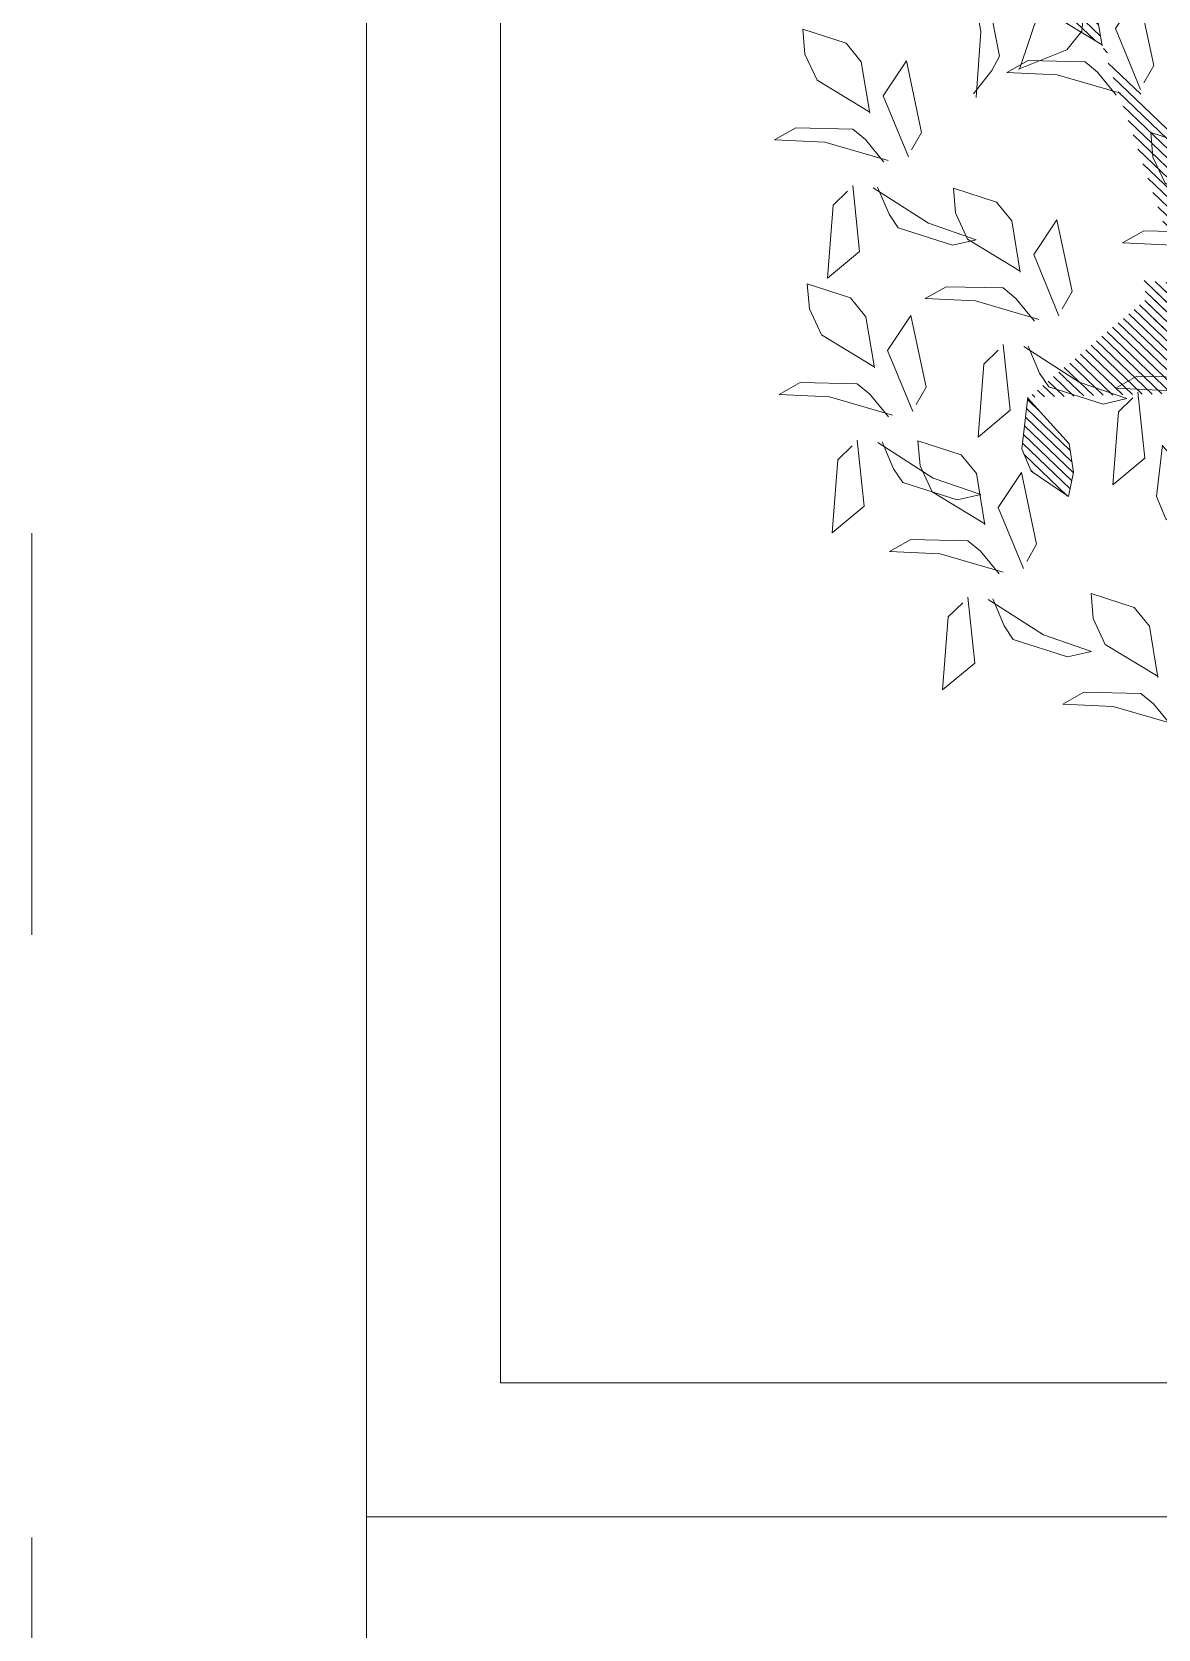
# Model space of a CAD drawing. Header units: millimetres. Extents: x 29001 to 40804, y -8833 to -5892.
# Drawn here: x 29447.92 to 29464.75, y -8478.62 to -8454.77 of the extents above; entities that cross this region are included whole.
import ezdxf

# ---------------------------------------------------------------- set-up
doc = ezdxf.new("R2010")
doc.units = ezdxf.units.MM
doc.linetypes.add('ACAD_ISO03W100', pattern=[30, 12, -18])
doc.layers.get('0').update_dxf_attribs({"lineweight": 0})
doc.layers.add('250', color=250, linetype='Continuous', lineweight=0)
doc.layers.add('xxx_Auto_Tefris_Tefris', color=32, linetype='Continuous', lineweight=0)
pattern_1 = [(45, (-1654799.279671, 54994.033918), (-0.0105615167031, 0.0105615167031), [])]

# ---------------------------------------------------------------- blocks, each defined once
blk = doc.blocks.new('U1')
at = {"lineweight": 0, "true_color": 0x6c822b}
h = blk.add_hatch(dxfattribs=at)
h.set_pattern_fill('ANSI31', color=67, scale=0.11949, style=0)
h.set_pattern_definition(pattern_1)
edge = h.paths.add_edge_path()
edge.add_line((-2359700.669, 78420.1332), (-2359700.6531, 78420.2434))
edge.add_line((-2359700.6531, 78420.2434), (-2359700.6211, 78420.2842))
edge.add_line((-2359700.6211, 78420.2842), (-2359700.5288, 78420.3162))
edge.add_line((-2359700.5288, 78420.3162), (-2359700.5324, 78420.2629))
edge.add_line((-2359700.5324, 78420.2629), (-2359700.5572, 78420.2061))
edge.add_line((-2359700.5572, 78420.2061), (-2359700.6691, 78420.1352))
edge.add_line((-2359700.9499, 78420.3526), (-2359700.934, 78420.4629))
edge.add_line((-2359700.934, 78420.4629), (-2359700.902, 78420.5037))
edge.add_line((-2359700.902, 78420.5037), (-2359700.8097, 78420.5356))
edge.add_line((-2359700.8097, 78420.5356), (-2359700.8132, 78420.4824))
edge.add_line((-2359700.8132, 78420.4824), (-2359700.8381, 78420.4256))
edge.add_line((-2359700.8381, 78420.4256), (-2359700.9499, 78420.3546))
edge.add_line((-2359701.3364, 78420.7347), (-2359701.4406, 78420.774))
edge.add_line((-2359701.4406, 78420.774), (-2359701.4736, 78420.814))
edge.add_line((-2359701.4736, 78420.814), (-2359701.4849, 78420.911))
edge.add_line((-2359701.4849, 78420.911), (-2359701.4336, 78420.8961))
edge.add_line((-2359701.4336, 78420.8961), (-2359701.3835, 78420.8596))
edge.add_line((-2359701.3835, 78420.8596), (-2359701.3383, 78420.7351))
edge.add_line((-2359701.5896, 78420.2178), (-2359701.5738, 78420.1075))
edge.add_line((-2359701.5738, 78420.1075), (-2359701.5929, 78420.0593))
edge.add_line((-2359701.5929, 78420.0593), (-2359701.6725, 78420.0026))
edge.add_line((-2359701.6725, 78420.0026), (-2359701.6841, 78420.0547))
edge.add_line((-2359701.6841, 78420.0547), (-2359701.6763, 78420.1162))
edge.add_line((-2359701.6763, 78420.1162), (-2359701.589, 78420.2159))
edge.add_line((-2359701.2192, 78419.8156), (-2359701.2034, 78419.7054))
edge.add_line((-2359701.2034, 78419.7054), (-2359701.2226, 78419.6572))
edge.add_line((-2359701.2226, 78419.6572), (-2359701.3021, 78419.6005))
edge.add_line((-2359701.3021, 78419.6005), (-2359701.3138, 78419.6526))
edge.add_line((-2359701.3138, 78419.6526), (-2359701.3059, 78419.7141))
edge.add_line((-2359701.3059, 78419.7141), (-2359701.2186, 78419.8138))
edge.add_line((-2359700.4488, 78420.8164), (-2359700.4329, 78420.9266))
edge.add_line((-2359700.4329, 78420.9266), (-2359700.4009, 78420.9674))
edge.add_line((-2359700.4009, 78420.9674), (-2359700.3086, 78420.9994))
edge.add_line((-2359700.3086, 78420.9994), (-2359700.3122, 78420.9461))
edge.add_line((-2359700.3122, 78420.9461), (-2359700.337, 78420.8894))
edge.add_line((-2359700.337, 78420.8894), (-2359700.4489, 78420.8184))
h = blk.add_hatch(dxfattribs=at)
h.set_pattern_fill('ANSI31', color=67, scale=0.11949, style=0)
h.set_pattern_definition(pattern_1)
edge = h.paths.add_edge_path()
edge.add_line((-2359701.0394, 78420.6757), (-2359701.0235, 78420.786))
edge.add_line((-2359701.0235, 78420.786), (-2359700.9915, 78420.8268))
edge.add_line((-2359700.9915, 78420.8268), (-2359700.8992, 78420.8587))
edge.add_line((-2359700.8992, 78420.8587), (-2359700.9027, 78420.8055))
edge.add_line((-2359700.9027, 78420.8055), (-2359700.9276, 78420.7487))
edge.add_line((-2359700.9276, 78420.7487), (-2359701.0394, 78420.6777))
edge.add_line((-2359701.1767, 78420.3134), (-2359701.2809, 78420.3527))
edge.add_line((-2359701.2809, 78420.3527), (-2359701.3139, 78420.3927))
edge.add_line((-2359701.3139, 78420.3927), (-2359701.3252, 78420.4898))
edge.add_line((-2359701.3252, 78420.4898), (-2359701.274, 78420.4748))
edge.add_line((-2359701.274, 78420.4748), (-2359701.2239, 78420.4383))
edge.add_line((-2359701.2239, 78420.4383), (-2359701.1787, 78420.3138))
edge.add_line((-2359701.0085, 78420.071), (-2359700.9927, 78419.9607))
edge.add_line((-2359700.9927, 78419.9607), (-2359701.0119, 78419.9125))
edge.add_line((-2359701.0119, 78419.9125), (-2359701.0914, 78419.8558))
edge.add_line((-2359701.0914, 78419.8558), (-2359701.103, 78419.9079))
edge.add_line((-2359701.103, 78419.9079), (-2359701.0952, 78419.9694))
edge.add_line((-2359701.0952, 78419.9694), (-2359701.0079, 78420.0691))
edge.add_line((-2359700.2742, 78420.0646), (-2359700.2584, 78419.9543))
edge.add_line((-2359700.2584, 78419.9543), (-2359700.2775, 78419.9061))
edge.add_line((-2359700.2775, 78419.9061), (-2359700.3571, 78419.8495))
edge.add_line((-2359700.3571, 78419.8495), (-2359700.3687, 78419.9015))
edge.add_line((-2359700.3687, 78419.9015), (-2359700.3609, 78419.963))
edge.add_line((-2359700.3609, 78419.963), (-2359700.2736, 78420.0627))
at = {"color": 67, "lineweight": 0, "true_color": 0x6c822b}
for points in [[(-2359700.4488, 78420.8164), (-2359700.4329, 78420.9266), (-2359700.4009, 78420.9674), (-2359700.3086, 78420.9994), (-2359700.3122, 78420.9461), (-2359700.337, 78420.8894), (-2359700.4489, 78420.8184)], [(-2359700.2685, 78420.7698), (-2359700.3727, 78420.8091), (-2359700.4057, 78420.8491), (-2359700.417, 78420.9461), (-2359700.3657, 78420.9312), (-2359700.3156, 78420.8947), (-2359700.2704, 78420.7702)], [(-2359700.1708, 78420.7191), (-2359700.2109, 78420.768), (-2359700.2277, 78420.7989), (-2359700.2065, 78420.9197), (-2359700.1723, 78420.9595), (-2359700.1887, 78420.8522), (-2359700.1762, 78420.7112)], [(-2359700.5372, 78420.7354), (-2359700.5593, 78420.7722), (-2359700.5298, 78420.9268), (-2359700.4783, 78420.8532), (-2359700.5298, 78420.7207)], [(-2359700.4773, 78420.7101), (-2359700.4382, 78420.7598), (-2359700.4116, 78420.7829), (-2359700.2891, 78420.7882), (-2359700.2429, 78420.7634), (-2359700.3512, 78420.7563), (-2359700.4862, 78420.7137)], [(-2359700.035, 78420.6012), (-2359700.0571, 78420.638), (-2359700.0277, 78420.7926), (-2359699.9761, 78420.719), (-2359700.0277, 78420.5865)], [(-2359700.6901, 78420.4454), (-2359700.6741, 78420.5556), (-2359700.6422, 78420.5964), (-2359700.5499, 78420.6284), (-2359700.5534, 78420.5751), (-2359700.5783, 78420.5184), (-2359700.6901, 78420.4474)], [(-2359699.9751, 78420.5759), (-2359699.9361, 78420.6256), (-2359699.9094, 78420.6486), (-2359699.7869, 78420.654), (-2359699.7408, 78420.6291), (-2359699.8491, 78420.622), (-2359699.984, 78420.5794)], [(-2359700.2632, 78420.3341), (-2359700.2473, 78420.4443), (-2359700.2153, 78420.4851), (-2359700.123, 78420.5171), (-2359700.1266, 78420.4638), (-2359700.1514, 78420.4071), (-2359700.2633, 78420.3361)], [(-2359699.9603, 78420.5226), (-2359699.9837, 78420.4639), (-2359700.0028, 78420.4343), (-2359700.1188, 78420.3946), (-2359700.1701, 78420.4054), (-2359700.0682, 78420.4428), (-2359699.9508, 78420.5217)], [(-2359700.3516, 78420.2531), (-2359700.3737, 78420.2899), (-2359700.3442, 78420.4445), (-2359700.2927, 78420.3709), (-2359700.3442, 78420.2384)], [(-2359700.7185, 78420.3391), (-2359700.6795, 78420.3888), (-2359700.6528, 78420.4119), (-2359700.5303, 78420.4172), (-2359700.4842, 78420.3924), (-2359700.5925, 78420.3853), (-2359700.7274, 78420.3427)], [(-2359700.2917, 78420.2278), (-2359700.2526, 78420.2775), (-2359700.226, 78420.3006), (-2359700.1035, 78420.3059), (-2359700.0573, 78420.2811), (-2359700.1656, 78420.274), (-2359700.3006, 78420.2314)], [(-2359700.0336, 78420.0538), (-2359700.0557, 78420.0906), (-2359700.0263, 78420.2452), (-2359699.9747, 78420.1716), (-2359700.0263, 78420.0391)], [(-2359700.2768, 78420.1746), (-2359700.3003, 78420.1159), (-2359700.3193, 78420.0862), (-2359700.4354, 78420.0466), (-2359700.4867, 78420.0574), (-2359700.3848, 78420.0947), (-2359700.2673, 78420.1737)], [(-2359700.2122, 78420.1672), (-2359700.1806, 78420.1381), (-2359700.1653, 78419.9815), (-2359700.2355, 78420.0376), (-2359700.2234, 78420.1792)], [(-2359700.6975, 78420.0269), (-2359700.6584, 78420.0766), (-2359700.6318, 78420.0997), (-2359700.5093, 78420.105), (-2359700.4631, 78420.0801), (-2359700.5714, 78420.073), (-2359700.7064, 78420.0305)], [(-2359700.4996, 78420.0587), (-2359700.468, 78420.0296), (-2359700.4527, 78419.873), (-2359700.5229, 78419.9291), (-2359700.5108, 78420.0707)], [(-2359700.2742, 78420.0646), (-2359700.2584, 78419.9543), (-2359700.2775, 78419.9061), (-2359700.3571, 78419.8495), (-2359700.3687, 78419.9015), (-2359700.3609, 78419.963), (-2359700.2736, 78420.0627)], [(-2359700.1759, 78419.7927), (-2359700.1599, 78419.903), (-2359700.128, 78419.9438), (-2359700.0357, 78419.9757), (-2359700.0392, 78419.9225), (-2359700.0641, 78419.8657), (-2359700.1759, 78419.7947)], [(-2359699.9589, 78419.9753), (-2359699.9823, 78419.9166), (-2359700.0014, 78419.8869), (-2359700.1174, 78419.8472), (-2359700.1687, 78419.8581), (-2359700.0668, 78419.8954), (-2359699.9493, 78419.9744)], [(-2359700.5615, 78419.9561), (-2359700.5457, 78419.8458), (-2359700.5649, 78419.7976), (-2359700.6444, 78419.7409), (-2359700.656, 78419.793), (-2359700.6482, 78419.8545), (-2359700.5609, 78419.9542)], [(-2359700.2642, 78419.7118), (-2359700.2863, 78419.7486), (-2359700.2569, 78419.9031), (-2359700.2053, 78419.8295), (-2359700.2569, 78419.697)], [(-2359700.2043, 78419.6864), (-2359700.1653, 78419.7361), (-2359700.1386, 78419.7592), (-2359700.0161, 78419.7645), (-2359699.97, 78419.7397), (-2359700.0783, 78419.7326), (-2359700.2132, 78419.69)], [(-2359700.5412, 78419.4571), (-2359700.5253, 78419.5674), (-2359700.4933, 78419.6082), (-2359700.401, 78419.6401), (-2359700.4046, 78419.5869), (-2359700.4294, 78419.5301), (-2359700.5413, 78419.4591)], [(-2359700.5697, 78419.3508), (-2359700.5306, 78419.4005), (-2359700.504, 78419.4236), (-2359700.3815, 78419.4289), (-2359700.3353, 78419.4041), (-2359700.4436, 78419.397), (-2359700.5786, 78419.3544)]]:
    blk.add_lwpolyline(points, dxfattribs=at)
at = {"layer": '250', "lineweight": 0}
for points in [[(-2359699.9467, 78420.6822), (-2359699.9307, 78420.7924), (-2359699.8988, 78420.8332), (-2359699.8064, 78420.8652), (-2359699.81, 78420.8119), (-2359699.8349, 78420.7551), (-2359699.9467, 78420.6841)], [(-2359699.8957, 78420.5153), (-2359699.8641, 78420.4862), (-2359699.8487, 78420.3296), (-2359699.9189, 78420.3856), (-2359699.9069, 78420.5273)], [(-2359699.9453, 78420.1348), (-2359699.9293, 78420.245), (-2359699.8974, 78420.2858), (-2359699.805, 78420.3178), (-2359699.8086, 78420.2645), (-2359699.8334, 78420.2077), (-2359699.9453, 78420.1368)], [(-2359699.9737, 78420.0285), (-2359699.9346, 78420.0782), (-2359699.908, 78420.1013), (-2359699.7855, 78420.1066), (-2359699.7393, 78420.0817), (-2359699.8476, 78420.0746), (-2359699.9826, 78420.0321)], [(-2359699.8942, 78419.9679), (-2359699.8627, 78419.9388), (-2359699.8473, 78419.7822), (-2359699.9175, 78419.8383), (-2359699.9055, 78419.9799)], [(-2359700.1895, 78419.6332), (-2359700.2129, 78419.5745), (-2359700.232, 78419.5449), (-2359700.348, 78419.5052), (-2359700.3993, 78419.516), (-2359700.2974, 78419.5534), (-2359700.18, 78419.6323)], [(-2359700.1249, 78419.6258), (-2359700.0933, 78419.5967), (-2359700.0779, 78419.4401), (-2359700.1481, 78419.4962), (-2359700.1361, 78419.6379)]]:
    blk.add_lwpolyline(points, dxfattribs=at)
blk = doc.blocks.new('MOBİLYALAR')
at = {"color": 240, "linetype": 'ACAD_ISO03W100', "lineweight": 0, "ltscale": 0.5, "true_color": 0xed1f24}
blk.add_lwpolyline([(2296.265, -2326.455), (303.129, -2326.455), (303.129, -1853.449)], dxfattribs=at)
at = {"layer": 'xxx_Auto_Tefris_Tefris', "lineweight": 0}
for points in [[(351.435, -2155.146), (308.129, -2155.146), (308.129, -2087.792), (351.435, -2087.792)], [(349.435, -2153.146), (310.129, -2153.146), (310.129, -2089.792), (349.435, -2089.792)], [(351.435, -2222.499), (308.129, -2222.499), (308.129, -2155.146), (351.435, -2155.146)]]:
    blk.add_lwpolyline(points, close=True, dxfattribs=at)
at = {"lineweight": 0, "extrusion": (7.374e-13, 3.02e-14, -1), "xscale": 6.952506840120427, "yscale": 6.952506840120427, "zscale": 6.952506840120427, "rotation": 358.8247405303607}
blk.add_blockref('U1', (16390880.275, -883735.016), dxfattribs=at)

msp = doc.modelspace()

# ---------------------------------------------------------------- block references
at = {"color": 6}
msp.add_blockref('MOBİLYALAR', (29144.792, -6321.799), dxfattribs=at)

doc.saveas('drawing.dxf')
